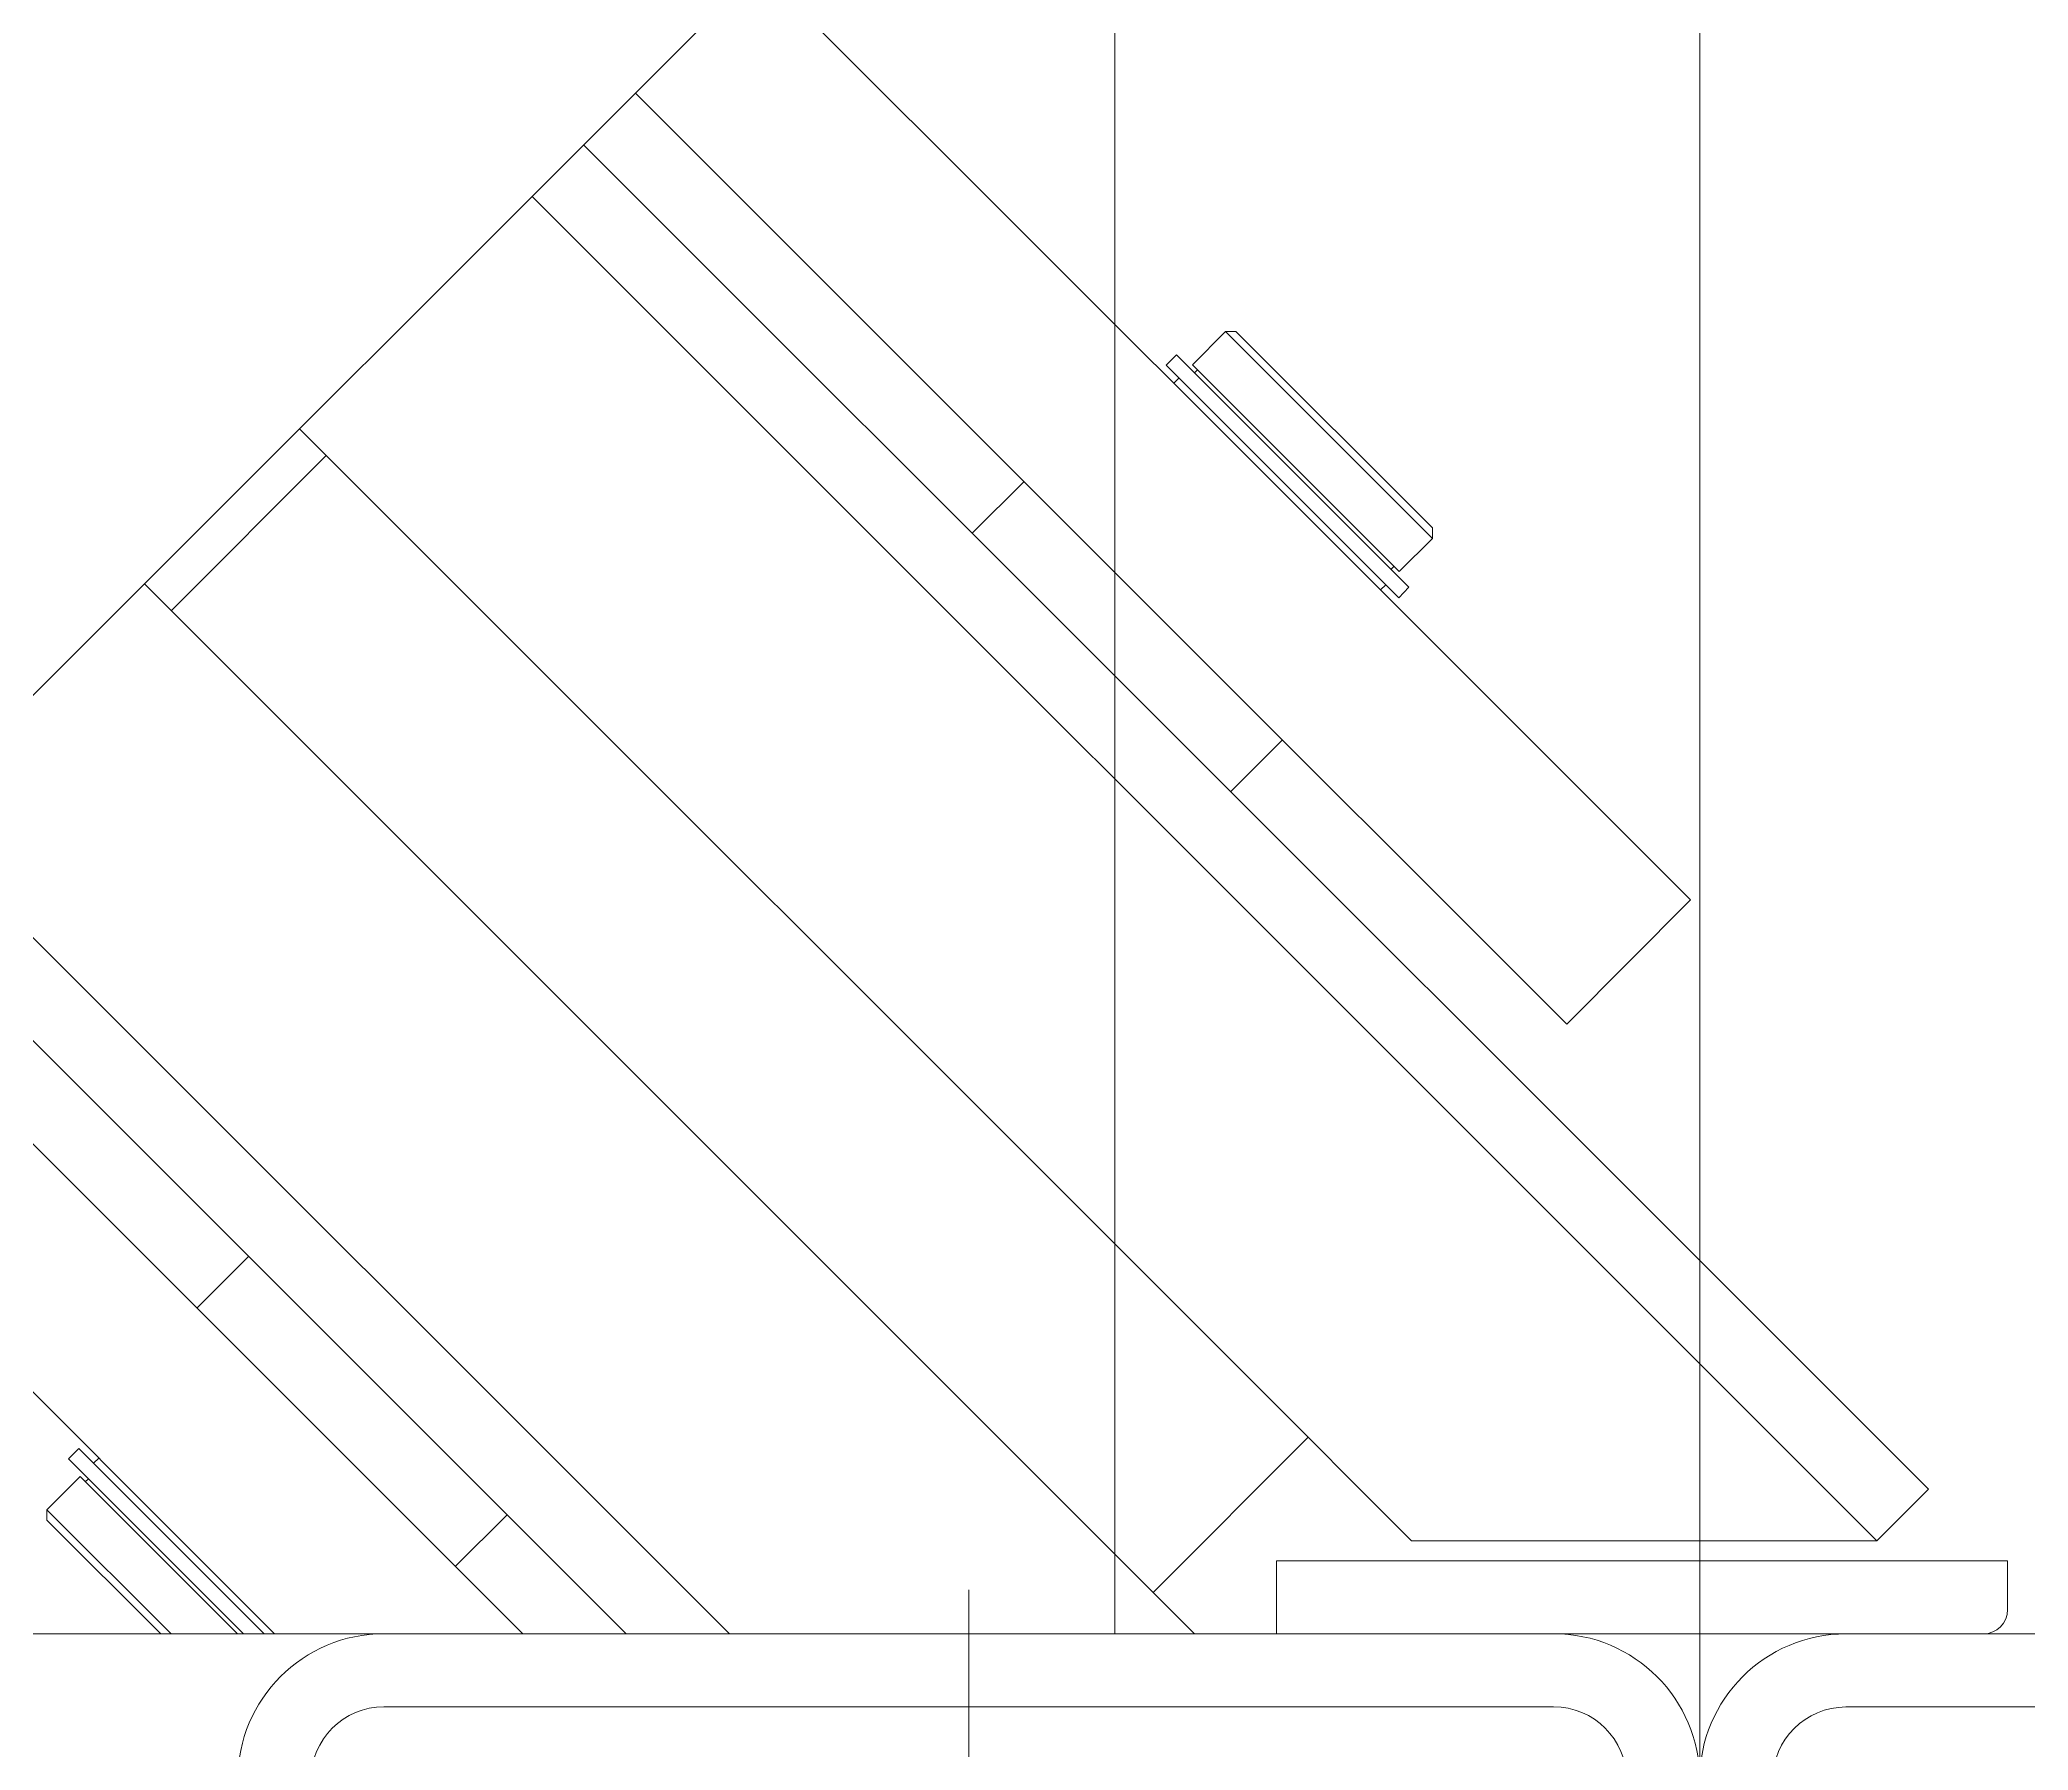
# Model space of a CAD drawing. Header units: millimetres. Extents: x 163705 to 1616509, y 81827 to 302547.
# Drawn here: x 216439.3 to 216575.3, y 143276.7 to 143393.7 of the extents above; entities that cross this region are included whole.
import ezdxf

# ---------------------------------------------------------------- set-up
doc = ezdxf.new("R2010")
doc.units = ezdxf.units.MM
doc.header["$LTSCALE"] = 10
doc.layers.add('1-设备轮廓', color=2, linetype='Continuous', lineweight=18)
doc.styles.get("Standard").update_dxf_attribs({"font": 'arial.ttf'})

# ---------------------------------------------------------------- blocks, each defined once
blk = doc.blocks.new('G$CCFF6A2D1')
for p, q in [((53, 0), (53, 106)), ((53, 103), (13, 103)), ((53, 103), (93, 103)), ((53, 98), (13, 98)), ((53, 98), (93, 98)), ((3, 93), (3, 53)), ((8, 93), (8, 53)), ((98, 93), (98, 53)), ((103, 93), (103, 53)), ((0, 53), (106, 53)), ((3, 13), (3, 53)), ((8, 13), (8, 53)), ((98, 13), (98, 53)), ((103, 13), (103, 53)), ((53, 8), (13, 8)), ((53, 8), (93, 8)), ((53, 3), (13, 3)), ((53, 3), (93, 3))]:
    blk.add_line(p, q)
for centre, radius, start, end in [((13, 93), 10, 90, 180), ((93, 93), 10, 0, 90), ((13, 93), 5, 90, 180), ((93, 93), 5, 0, 90), ((13, 13), 10, 180, 270), ((13, 13), 5, 180, 270), ((93, 13), 5, 270, 0), ((93, 13), 10, 270, 0)]:
    blk.add_arc(centre, radius, start, end)
blk.add_text('HC_SUPERPART', height=0.001).set_placement((53, 53))
blk = doc.blocks.new('G$CB724F952')
blk.add_lwpolyline([(3, 3), (3, 1753), (1753, 1753), (1753, 3)], close=True)
blk.add_lwpolyline([(1713, 1653), (1713, 103)])
blk.add_blockref('G$CCFF6A2D1', (1650, 0))
blk = doc.blocks.new('A$C2f6614b9')
at = {"layer": '1-设备轮廓'}
blk.add_blockref('G$CB724F952', (14672.01, 572.01), dxfattribs=at)
blk = doc.blocks.new('G$CE9C43516')
for p, q in [((2321, 834.29), (1991.71, 505)), ((2105.62, 618.91), (2141.04, 583.5)), ((2097.14, 610.43), (2132.55, 575.01)), ((2093.6, 606.89), (2170.45, 530.05)), ((2090.07, 603.36), (2166.91, 526.52)), ((2137.5, 594.11), (2135.24, 591.84)), ((2138.21, 594.11), (2137.5, 594.11)), ((2151.65, 579.96), (2137.5, 594.11)), ((2138.21, 594.11), (2151.65, 580.67)), ((2134.14, 592.52), (2133.44, 591.81)), ((2133.44, 591.81), (2149.35, 575.9)), ((2134.14, 592.52), (2150.05, 576.61)), ((2135.24, 591.84), (2149.38, 577.7)), ((2134.32, 590.92), (2133.97, 590.57)), ((2135.59, 591.49), (2135.38, 591.28)), ((2074.16, 587.45), (2139.35, 522.26)), ((2075.99, 585.62), (2065.38, 575.01)), ((2123.72, 583.85), (2120.18, 580.32)), ((2141.04, 583.5), (2169.32, 555.22)), ((2149.38, 577.7), (2151.65, 579.96)), ((2151.65, 579.96), (2151.65, 580.67)), ((2148.82, 577.84), (2149.03, 578.06)), ((2063.55, 576.84), (2128.74, 511.65)), ((2148.11, 576.43), (2148.46, 576.78)), ((2149.35, 575.9), (2150.05, 576.61)), ((2132.55, 575.01), (2160.84, 546.73)), ((2137.86, 562.64), (2141.39, 566.18)), ((2047.64, 560.93), (2103.57, 505)), ((2044.11, 557.4), (2096.5, 505)), ((2160.84, 546.73), (2169.32, 555.22)), ((2040.57, 553.86), (2075.99, 518.45)), ((2032.09, 545.38), (2067.5, 509.96)), ((2070.68, 530.82), (2067.15, 527.28)), ((2170.45, 530.05), (2185.59, 514.91)), ((2166.91, 526.52), (2182.05, 511.37)), ((2139.35, 522.26), (2150.23, 511.37)), ((2075.99, 518.45), (2089.43, 505)), ((2132.55, 507.84), (2143.16, 518.45)), ((2059.07, 517.68), (2058.37, 516.97)), ((2058.37, 516.97), (2070.34, 505)), ((2059.07, 517.68), (2071.75, 505)), ((2060.43, 517.03), (2060.08, 516.68)), ((2059.16, 515.76), (2056.89, 513.5)), ((2059.16, 515.76), (2069.92, 505)), ((2059.72, 515.62), (2059.51, 515.41)), ((2182.05, 511.37), (2185.59, 514.91)), ((2056.89, 513.5), (2056.89, 512.79)), ((2056.89, 513.5), (2065.39, 505)), ((2064.68, 505), (2056.89, 512.79)), ((2084.82, 509.61), (2088.36, 513.14)), ((2128.74, 511.65), (2135.39, 505)), ((2150.23, 511.37), (2182.05, 511.37)), ((2067.5, 509.96), (2072.46, 505)), ((2191, 510), (2141, 510)), ((2141, 510), (2141, 505)), ((2191, 506.67), (2191, 510)), ((2321, 505), (1791, 505))]:
    blk.add_line(p, q)
blk.add_arc((2189.33, 506.67), 1.67, 270, 0)
blk = doc.blocks.new('A$C7121566b')
at = {"layer": '1-设备轮廓'}
for name, p in [('G$CE9C43516', (4454.72, 2220.13)), ('G$CB724F952', (4971.66, 2622.13))]:
    blk.add_blockref(name, p, dxfattribs=at)

msp = doc.modelspace()

# ---------------------------------------------------------------- block references
for name, p in [('A$C7121566b', (209928.183, 140559.499)), ('A$C2f6614b9', (200127.833, 142609.632))]:
    msp.add_blockref(name, p)

doc.saveas('drawing.dxf')
